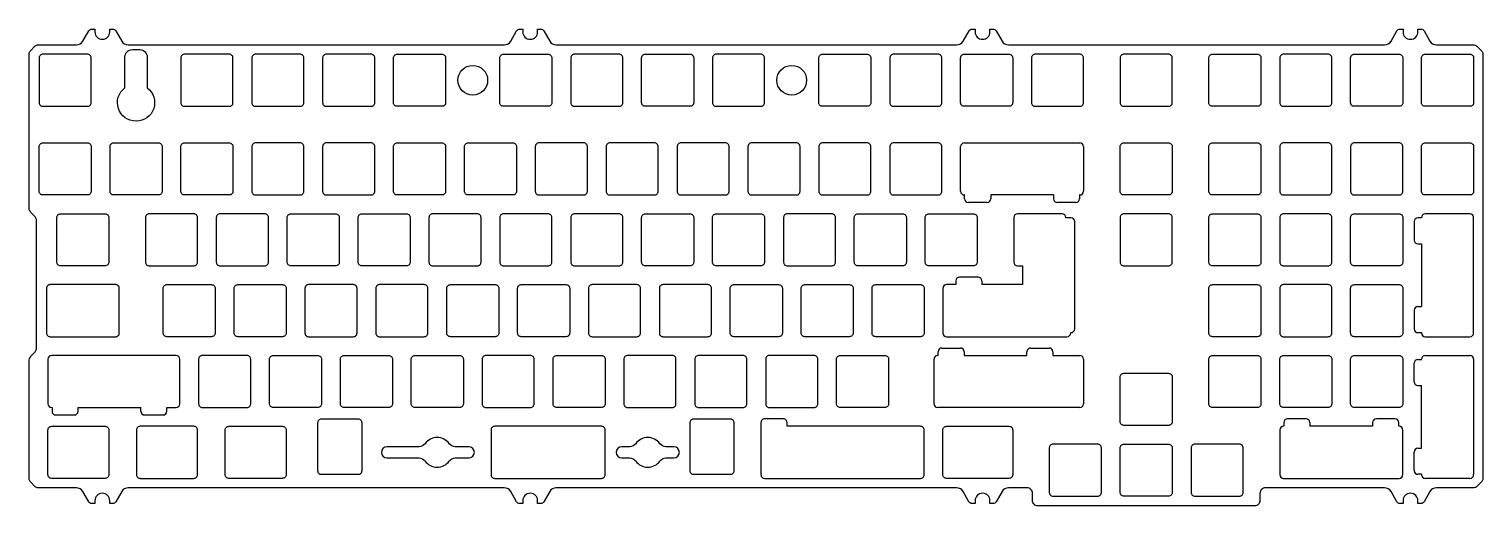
# Model space of a CAD drawing. Header units: millimetres. Extents: x -10 to 381, y -114 to 14.
import ezdxf

# ---------------------------------------------------------------- set-up
doc = ezdxf.new("R2010")
doc.units = ezdxf.units.MM
doc.header["$MEASUREMENT"] = 0

msp = doc.modelspace()

# ---------------------------------------------------------------- linework, layer by layer
for p, q in [((240.65, -29.84), (240.65, -17.84)), ((241.65, -16.84), (272.7, -16.84)), ((273.7, -17.84), (273.7, -29.84)), ((241.74, -30.84), (241.65, -30.84)), ((241.74, -31.84), (241.74, -30.84)), ((265.61, -30.84), (248.74, -30.84)), ((272.7, -30.84), (272.61, -30.84)), ((272.61, -30.84), (272.61, -31.84)), ((247.74, -32.84), (242.74, -32.84)), ((271.61, -32.84), (266.61, -32.84)), ((254.94, -36.89), (254.94, -48.89)), ((267.94, -35.89), (255.94, -35.89)), ((268.94, -36.98), (268.94, -36.89)), ((270.32, -36.98), (268.94, -36.98)), ((271.32, -66.85), (271.32, -37.98)), ((362.53, -37.98), (362.53, -42.98)), ((364.53, -36.98), (363.53, -36.98)), ((364.53, -36.89), (364.53, -36.98)), ((377.53, -35.89), (365.53, -35.89)), ((378.53, -67.94), (378.53, -36.89)), ((364.53, -43.98), (364.53, -60.85)), ((255.94, -49.89), (257.32, -49.89)), ((257.32, -49.89), (257.32, -54.94)), ((239.36, -53.94), (239.36, -54.94)), ((245.36, -52.94), (240.36, -52.94)), ((235.89, -55.94), (235.89, -67.94)), ((239.36, -54.94), (236.89, -54.94)), ((257.32, -54.94), (246.36, -54.94)), ((362.53, -61.85), (362.53, -66.85)), ((236.89, -68.94), (269.23, -68.94)), ((270.23, -67.94), (270.23, -67.85)), ((270.23, -67.85), (270.32, -67.85)), ((363.53, -67.85), (364.53, -67.85)), ((364.53, -67.85), (364.53, -67.94)), ((365.53, -68.94), (377.53, -68.94)), ((29.81, -73.99), (-3.62, -73.99)), ((234.51, -73.99), (234.59, -73.99)), ((234.59, -73.99), (234.59, -72.99)), ((235.59, -71.99), (240.59, -71.99)), ((241.59, -72.99), (241.59, -73.99)), ((241.59, -73.99), (258.47, -73.99)), ((258.47, -73.99), (258.47, -72.99)), ((259.47, -71.99), (264.47, -71.99)), ((265.47, -72.99), (265.47, -73.99)), ((265.47, -73.99), (272.7, -73.99)), ((365.53, -73.99), (377.53, -73.99)), ((-4.62, -74.99), (-4.62, -86.99)), ((30.81, -86.99), (30.81, -74.99)), ((233.51, -86.99), (233.51, -74.99)), ((273.7, -74.99), (273.7, -86.99)), ((362.53, -81.08), (362.53, -76.08)), ((363.53, -75.08), (364.53, -75.08)), ((364.53, -75.08), (364.53, -74.99)), ((378.53, -74.99), (378.53, -106.04)), ((364.53, -98.95), (364.53, -82.08)), ((-3.62, -87.99), (-3.53, -87.99)), ((-3.53, -87.99), (-3.53, -88.99)), ((3.47, -87.99), (20.34, -87.99)), ((27.34, -88.99), (27.34, -87.99)), ((27.34, -87.99), (29.81, -87.99)), ((272.7, -87.99), (234.51, -87.99)), ((-2.53, -89.99), (2.47, -89.99)), ((21.34, -89.99), (26.34, -89.99)), ((327.52, -93.04), (327.43, -93.04)), ((327.52, -92.04), (327.52, -93.04)), ((333.52, -91.04), (328.52, -91.04)), ((351.39, -93.04), (334.52, -93.04)), ((357.39, -91.04), (352.39, -91.04)), ((358.39, -93.04), (358.39, -92.04)), ((358.48, -93.04), (358.39, -93.04)), ((326.43, -94.04), (326.43, -106.04)), ((359.48, -106.04), (359.48, -94.04)), ((362.53, -104.95), (362.53, -99.95)), ((327.43, -107.04), (358.48, -107.04)), ((364.53, -105.95), (363.53, -105.95)), ((364.53, -106.04), (364.53, -105.95)), ((377.53, -107.04), (365.53, -107.04))]:
    msp.add_line(p, q)
at = {"linetype": 'Continuous'}
for p, q in [((248.74, -30.84), (248.74, -31.84)), ((265.61, -30.84), (265.61, -31.84)), ((363.53, -43.98), (364.53, -43.98)), ((246.36, -53.94), (246.36, -54.94)), ((363.53, -60.85), (364.53, -60.85)), ((363.53, -82.08), (364.53, -82.08)), ((3.47, -88.99), (3.47, -87.99)), ((20.34, -88.99), (20.34, -87.99)), ((334.52, -92.04), (334.52, -93.04)), ((351.39, -92.04), (351.39, -93.04)), ((363.53, -98.95), (364.53, -98.95))]:
    msp.add_line(p, q, dxfattribs=at)
for points in [[(354.58, -109.56), (322.61, -109.56, 0.414214), (321.11, -111.06), (321.11, -112.95, -0.414214), (319.61, -114.45), (261.47, -114.45, -0.414269), (259.97, -112.95), (259.97, -111.06, 0.414214), (258.47, -109.56), (253.51, -109.56, 0.267949), (251.78, -110.56), (250.19, -113.31, -0.267949), (249.33, -113.81), (248.55, -113.81), (248.55, -113.06, 1), (244.55, -113.06), (244.55, -113.81), (243.77, -113.81, -0.267949), (242.9, -113.31), (241.32, -110.56, 0.268009), (239.58, -109.56), (131.94, -109.56, 0.267949), (130.21, -110.56), (128.62, -113.31, -0.267949), (127.76, -113.81), (126.98, -113.81), (126.98, -113.06, 1), (122.98, -113.06), (122.98, -113.81), (122.2, -113.81, -0.267949), (121.33, -113.31), (119.75, -110.56, 0.268009), (118.01, -109.56), (16.94, -109.56, 0.267949), (15.21, -110.56), (13.62, -113.31, -0.267949), (12.76, -113.81), (11.98, -113.81), (11.98, -113.06, 1), (7.98, -113.06), (7.98, -113.81), (7.2, -113.81, -0.267949), (6.33, -113.31), (4.75, -110.56, 0.268009), (3.01, -109.56), (-7.31, -109.56, -0.198912), (-8.02, -109.27), (-9.41, -107.89, -0.198912), (-9.7, -107.18), (-9.7, -75.53, -0.198912), (-9.11, -74.11), (-8.29, -73.29, 0.198912), (-7.7, -71.87), (-7.7, -37.86, 0.198912), (-8.29, -36.44), (-9.11, -35.62, -0.198912), (-9.7, -34.2), (-9.7, 7.14, -0.198912), (-9.41, 7.85), (-8.02, 9.23, -0.198912), (-7.31, 9.52), (3.02, 9.52, 0.267949), (4.75, 10.52), (6.34, 13.27, -0.267949), (7.2, 13.77), (7.98, 13.77), (7.98, 13.02, 1), (11.98, 13.02), (11.98, 13.77), (12.76, 13.77, -0.267949), (13.63, 13.27), (15.21, 10.52, 0.268009), (16.95, 9.52), (118.02, 9.52, 0.267949), (119.75, 10.52), (121.34, 13.27, -0.267949), (122.2, 13.77), (122.98, 13.77), (122.98, 13.02, 1), (126.98, 13.02), (126.98, 13.77), (127.76, 13.77, -0.267949), (128.63, 13.27), (130.21, 10.52, 0.268009), (131.95, 9.52), (239.59, 9.52, 0.267949), (241.32, 10.52), (242.91, 13.27, -0.267949), (243.77, 13.77), (244.55, 13.77), (244.55, 13.02, 1), (248.55, 13.02), (248.55, 13.77), (249.33, 13.77, -0.267949), (250.2, 13.27), (251.78, 10.52, 0.268009), (253.52, 9.52), (354.59, 9.52, 0.267949), (356.32, 10.52), (357.91, 13.27, -0.267949), (358.77, 13.77), (359.55, 13.77), (359.55, 13.02, 1), (363.55, 13.02), (363.55, 13.77), (364.33, 13.77, -0.267949), (365.2, 13.27), (366.78, 10.52, 0.268009), (368.52, 9.52), (378.64, 9.52, -0.198912), (379.34, 9.23), (380.73, 7.85, -0.198912), (381.02, 7.14), (381.02, -107.18, -0.198912), (380.73, -107.89), (379.34, -109.27, -0.198912), (378.64, -109.56), (368.51, -109.56, 0.267949), (366.78, -110.56), (365.19, -113.31, -0.267949), (364.33, -113.81), (363.55, -113.81), (363.55, -113.06, 1), (359.55, -113.06), (359.55, -113.81), (358.77, -113.81, -0.267949), (357.9, -113.31), (356.32, -110.56, 0.268009)], [(22.05, -2, -3), (16.05, -2), (16.05, 6.25, -0.414214), (18.05, 8.25), (20.05, 8.25, -0.414214), (22.05, 6.25)], [(7, -6), (7, 6, 0.414214), (6, 7), (-6, 7, 0.414214), (-7, 6), (-7, -6, 0.414214), (-6, -7), (6, -7, 0.414214)], [(45.1, -6), (45.1, 6, 0.414214), (44.1, 7), (32.1, 7, 0.414214), (31.1, 6), (31.1, -6, 0.414214), (32.1, -7), (44.1, -7, 0.414214)], [(64.15, -6), (64.15, 6, 0.414214), (63.15, 7), (51.15, 7, 0.414214), (50.15, 6), (50.15, -6, 0.414214), (51.15, -7), (63.15, -7, 0.414214)], [(83.2, -6), (83.2, 6, 0.414214), (82.2, 7), (70.2, 7, 0.414214), (69.2, 6), (69.2, -6, 0.414214), (70.2, -7), (82.2, -7, 0.414214)], [(101.25, 7, -0.414214), (102.25, 6), (102.25, -6, -0.414214), (101.25, -7), (89.25, -7, -0.414214), (88.25, -6), (88.25, 6, -0.414214), (89.25, 7)], [(129.82, 7, -0.414214), (130.82, 6), (130.82, -6, -0.414214), (129.82, -7), (117.82, -7, -0.414214), (116.82, -6), (116.82, 6, -0.414214), (117.82, 7)], [(148.87, 7), (136.87, 7, 0.414214), (135.87, 6), (135.87, -6, 0.414214), (136.87, -7), (148.87, -7, 0.414214), (149.87, -6), (149.87, 6, 0.414214)], [(168.92, -6, -0.414214), (167.92, -7), (155.92, -7, -0.414214), (154.92, -6), (154.92, 6, -0.414214), (155.92, 7), (167.92, 7, -0.414214), (168.92, 6)], [(187.97, -6), (187.97, 6, 0.414214), (186.97, 7), (174.97, 7, 0.414214), (173.97, 6), (173.97, -6, 0.414214), (174.97, -7), (186.97, -7, 0.414214)], [(216.55, -6, -0.414214), (215.55, -7), (203.55, -7, -0.414214), (202.55, -6), (202.55, 6, -0.414214), (203.55, 7), (215.55, 7, -0.414214), (216.55, 6)], [(221.6, 6), (221.6, -6, 0.414214), (222.6, -7), (234.6, -7, 0.414214), (235.6, -6), (235.6, 6, 0.414214), (234.6, 7), (222.6, 7, 0.414214)], [(240.65, 6, -0.414214), (241.65, 7), (253.65, 7, -0.414214), (254.65, 6), (254.65, -6, -0.414214), (253.65, -7), (241.65, -7, -0.414214), (240.65, -6)], [(273.7, -6), (273.7, 6, 0.414214), (272.7, 7), (260.7, 7, 0.414214), (259.7, 6), (259.7, -6, 0.414214), (260.7, -7), (272.7, -7, 0.414214)], [(284.54, -7), (296.54, -7, 0.414214), (297.54, -6), (297.54, 6, 0.414214), (296.54, 7), (284.54, 7, 0.414214), (283.54, 6), (283.54, -6, 0.414214)], [(321.38, -6, -0.414214), (320.38, -7), (308.38, -7, -0.414214), (307.38, -6), (307.38, 6, -0.414214), (308.38, 7), (320.38, 7, -0.414214), (321.38, 6)], [(340.43, -6), (340.43, 6, 0.414214), (339.43, 7), (327.43, 7, 0.414214), (326.43, 6), (326.43, -6, 0.414214), (327.43, -7), (339.43, -7, 0.414214)], [(346.48, -7, -0.414214), (345.48, -6), (345.48, 6, -0.414214), (346.48, 7), (358.48, 7, -0.414214), (359.48, 6), (359.48, -6, -0.414214), (358.48, -7)], [(377.53, 7, -0.414214), (378.53, 6), (378.53, -6, -0.414214), (377.53, -7), (365.53, -7, -0.414214), (364.53, -6), (364.53, 6, -0.414214), (365.53, 7)], [(-7, -17.84, -0.414214), (-6, -16.84), (6, -16.84, -0.414214), (7, -17.84), (7, -29.84, -0.414214), (6, -30.84), (-6, -30.84, -0.414214), (-7, -29.84)], [(12.05, -17.84, -0.414214), (13.05, -16.84), (25.05, -16.84, -0.414214), (26.05, -17.84), (26.05, -29.84, -0.414214), (25.05, -30.84), (13.05, -30.84, -0.414214), (12.05, -29.84)], [(32.1, -30.84, -0.414214), (31.1, -29.84), (31.1, -17.84, -0.414214), (32.1, -16.84), (44.1, -16.84, -0.414214), (45.1, -17.84), (45.1, -29.84, -0.414214), (44.1, -30.84)], [(64.15, -29.84), (64.15, -17.84, 0.414214), (63.15, -16.84), (51.15, -16.84, 0.414214), (50.15, -17.84), (50.15, -29.84, 0.414214), (51.15, -30.84), (63.15, -30.84, 0.414214)], [(69.2, -17.84), (69.2, -29.84, 0.414214), (70.2, -30.84), (82.2, -30.84, 0.414214), (83.2, -29.84), (83.2, -17.84, 0.414214), (82.2, -16.84), (70.2, -16.84, 0.414214)], [(102.25, -29.84, -0.414214), (101.25, -30.84), (89.25, -30.84, -0.414214), (88.25, -29.84), (88.25, -17.84, -0.414214), (89.25, -16.84), (101.25, -16.84, -0.414214), (102.25, -17.84)], [(108.3, -30.84, -0.414214), (107.3, -29.84), (107.3, -17.84, -0.414214), (108.3, -16.84), (120.3, -16.84, -0.414214), (121.3, -17.84), (121.3, -29.84, -0.414214), (120.3, -30.84)], [(139.35, -16.84), (127.35, -16.84, 0.414214), (126.35, -17.84), (126.35, -29.84, 0.414214), (127.35, -30.84), (139.35, -30.84, 0.414214), (140.35, -29.84), (140.35, -17.84, 0.414214)], [(159.4, -29.84), (159.4, -17.84, 0.414214), (158.4, -16.84), (146.4, -16.84, 0.414214), (145.4, -17.84), (145.4, -29.84, 0.414214), (146.4, -30.84), (158.4, -30.84, 0.414214)], [(164.45, -17.84), (164.45, -29.84, 0.414214), (165.45, -30.84), (177.45, -30.84, 0.414214), (178.45, -29.84), (178.45, -17.84, 0.414214), (177.45, -16.84), (165.45, -16.84, 0.414214)], [(184.5, -30.84), (196.5, -30.84, 0.414214), (197.5, -29.84), (197.5, -17.84, 0.414214), (196.5, -16.84), (184.5, -16.84, 0.414214), (183.5, -17.84), (183.5, -29.84, 0.414214)], [(216.55, -29.84), (216.55, -17.84, 0.414214), (215.55, -16.84), (203.55, -16.84, 0.414214), (202.55, -17.84), (202.55, -29.84, 0.414214), (203.55, -30.84), (215.55, -30.84, 0.414214)], [(222.6, -30.84), (234.6, -30.84, 0.414214), (235.6, -29.84), (235.6, -17.84, 0.414214), (234.6, -16.84), (222.6, -16.84, 0.414214), (221.6, -17.84), (221.6, -29.84, 0.414214)], [(283.54, -17.84, -0.414214), (284.54, -16.84), (296.54, -16.84, -0.414214), (297.54, -17.84), (297.54, -29.84, -0.414214), (296.54, -30.84), (284.54, -30.84, -0.414214), (283.54, -29.84)], [(321.38, -29.84, -0.414214), (320.38, -30.84), (308.38, -30.84, -0.414214), (307.38, -29.84), (307.38, -17.84, -0.414214), (308.38, -16.84), (320.38, -16.84, -0.414214), (321.38, -17.84)], [(327.43, -30.84), (339.43, -30.84, 0.414214), (340.43, -29.84), (340.43, -17.84, 0.414214), (339.43, -16.84), (327.43, -16.84, 0.414214), (326.43, -17.84), (326.43, -29.84, 0.414214)], [(358.48, -16.84), (346.48, -16.84, 0.414214), (345.48, -17.84), (345.48, -29.84, 0.414214), (346.48, -30.84), (358.48, -30.84, 0.414214), (359.48, -29.84), (359.48, -17.84, 0.414214)], [(365.53, -30.84, -0.414214), (364.53, -29.84), (364.53, -17.84, -0.414214), (365.53, -16.84), (377.53, -16.84, -0.414214), (378.53, -17.84), (378.53, -29.84, -0.414214), (377.53, -30.84)], [(11.76, -48.89, -0.414214), (10.76, -49.89), (-1.24, -49.89, -0.414214), (-2.24, -48.89), (-2.24, -36.89, -0.414214), (-1.24, -35.89), (10.76, -35.89, -0.414214), (11.76, -36.89)], [(35.58, -48.89), (35.58, -36.89, 0.414214), (34.58, -35.89), (22.58, -35.89, 0.414214), (21.58, -36.89), (21.58, -48.89, 0.414214), (22.58, -49.89), (34.58, -49.89, 0.414214)], [(40.62, -36.89), (40.62, -48.89, 0.414214), (41.62, -49.89), (53.62, -49.89, 0.414214), (54.62, -48.89), (54.62, -36.89, 0.414214), (53.62, -35.89), (41.62, -35.89, 0.414214)], [(59.67, -36.89, -0.414214), (60.67, -35.89), (72.67, -35.89, -0.414214), (73.68, -36.89), (73.68, -48.89, -0.414214), (72.67, -49.89), (60.67, -49.89, -0.414214), (59.67, -48.89)], [(92.72, -48.89, -0.414214), (91.72, -49.89), (79.72, -49.89, -0.414214), (78.72, -48.89), (78.72, -36.89, -0.414214), (79.72, -35.89), (91.72, -35.89, -0.414214), (92.72, -36.89)], [(111.77, -48.89), (111.77, -36.89, 0.414214), (110.77, -35.89), (98.77, -35.89, 0.414214), (97.77, -36.89), (97.77, -48.89, 0.414214), (98.77, -49.89), (110.77, -49.89, 0.414214)], [(116.82, -36.89), (116.82, -48.89, 0.414214), (117.82, -49.89), (129.82, -49.89, 0.414214), (130.82, -48.89), (130.82, -36.89, 0.414214), (129.82, -35.89), (117.82, -35.89, 0.414214)], [(149.87, -48.89), (149.87, -36.89, 0.414214), (148.87, -35.89), (136.87, -35.89, 0.414214), (135.87, -36.89), (135.87, -48.89, 0.414214), (136.87, -49.89), (148.87, -49.89, 0.414214)], [(155.92, -49.89, -0.414214), (154.92, -48.89), (154.92, -36.89, -0.414214), (155.92, -35.89), (167.92, -35.89, -0.414214), (168.92, -36.89), (168.92, -48.89, -0.414214), (167.92, -49.89)], [(173.97, -36.89, -0.414214), (174.97, -35.89), (186.97, -35.89, -0.414214), (187.97, -36.89), (187.97, -48.89, -0.414214), (186.97, -49.89), (174.97, -49.89, -0.414214), (173.97, -48.89)], [(193.03, -36.89), (193.03, -48.89, 0.414214), (194.02, -49.89), (206.02, -49.89, 0.414214), (207.02, -48.89), (207.02, -36.89, 0.414214), (206.02, -35.89), (194.02, -35.89, 0.414214)], [(213.07, -49.89, -0.414214), (212.07, -48.89), (212.07, -36.89, -0.414214), (213.07, -35.89), (225.07, -35.89, -0.414214), (226.07, -36.89), (226.07, -48.89, -0.414214), (225.07, -49.89)], [(232.12, -49.89, -0.414214), (231.12, -48.89), (231.12, -36.89, -0.414214), (232.12, -35.89), (244.12, -35.89, -0.414214), (245.12, -36.89), (245.12, -48.89, -0.414214), (244.12, -49.89)], [(297.54, -48.89), (297.54, -36.89, 0.414214), (296.54, -35.89), (284.54, -35.89, 0.414214), (283.54, -36.89), (283.54, -48.89, 0.414214), (284.54, -49.89), (296.54, -49.89, 0.414214)], [(321.38, -48.89, -0.414214), (320.38, -49.89), (308.38, -49.89, -0.414214), (307.38, -48.89), (307.38, -36.89, -0.414214), (308.38, -35.89), (320.38, -35.89, -0.414214), (321.38, -36.89)], [(327.43, -49.89), (339.43, -49.89, 0.414214), (340.43, -48.89), (340.43, -36.89, 0.414214), (339.43, -35.89), (327.43, -35.89, 0.414214), (326.43, -36.89), (326.43, -48.89, 0.414214)], [(346.48, -49.89, -0.414214), (345.48, -48.89), (345.48, -36.89, -0.414214), (346.48, -35.89), (358.48, -35.89, -0.414214), (359.48, -36.89), (359.48, -48.89, -0.414214), (358.48, -49.89)], [(-5.02, -55.94), (-5.02, -67.94, 0.414214), (-4.02, -68.94), (13.55, -68.94, 0.414214), (14.55, -67.94), (14.55, -55.94, 0.414214), (13.55, -54.94), (-4.02, -54.94, 0.414214)], [(40.34, -67.94, -0.414214), (39.34, -68.94), (27.34, -68.94, -0.414214), (26.34, -67.94), (26.34, -55.94, -0.414214), (27.34, -54.94), (39.34, -54.94, -0.414214), (40.34, -55.94)], [(45.39, -55.94, -0.414214), (46.39, -54.94), (58.39, -54.94, -0.414214), (59.39, -55.94), (59.39, -67.94, -0.414214), (58.39, -68.94), (46.39, -68.94, -0.414214), (45.39, -67.94)], [(77.44, -54.94), (65.44, -54.94, 0.414214), (64.44, -55.94), (64.44, -67.94, 0.414214), (65.44, -68.94), (77.44, -68.94, 0.414214), (78.44, -67.94), (78.44, -55.94, 0.414214)], [(96.49, -54.94), (84.49, -54.94, 0.414214), (83.49, -55.94), (83.49, -67.94, 0.414214), (84.49, -68.94), (96.49, -68.94, 0.414214), (97.49, -67.94), (97.49, -55.94, 0.414214)], [(116.54, -67.94, -0.414214), (115.54, -68.94), (103.54, -68.94, -0.414214), (102.54, -67.94), (102.54, -55.94, -0.414214), (103.54, -54.94), (115.54, -54.94, -0.414214), (116.54, -55.94)], [(135.59, -67.94, -0.414214), (134.59, -68.94), (122.59, -68.94, -0.414214), (121.59, -67.94), (121.59, -55.94, -0.414214), (122.59, -54.94), (134.59, -54.94, -0.414214), (135.59, -55.94)], [(140.64, -55.94), (140.64, -67.94, 0.414214), (141.64, -68.94), (153.64, -68.94, 0.414214), (154.64, -67.94), (154.64, -55.94, 0.414214), (153.64, -54.94), (141.64, -54.94, 0.414214)], [(159.69, -55.94), (159.69, -67.94, 0.414214), (160.69, -68.94), (172.69, -68.94, 0.414214), (173.69, -67.94), (173.69, -55.94, 0.414214), (172.69, -54.94), (160.69, -54.94, 0.414214)], [(192.74, -67.94, -0.414214), (191.74, -68.94), (179.74, -68.94, -0.414214), (178.74, -67.94), (178.74, -55.94, -0.414214), (179.74, -54.94), (191.74, -54.94, -0.414214), (192.74, -55.94)], [(197.79, -55.94, -0.414214), (198.79, -54.94), (210.79, -54.94, -0.414214), (211.79, -55.94), (211.79, -67.94, -0.414214), (210.79, -68.94), (198.79, -68.94, -0.414214), (197.79, -67.94)], [(217.84, -68.94, -0.414214), (216.84, -67.94), (216.84, -55.94, -0.414214), (217.84, -54.94), (229.84, -54.94, -0.414214), (230.84, -55.94), (230.84, -67.94, -0.414214), (229.84, -68.94)], [(321.38, -67.94, -0.414214), (320.38, -68.94), (308.38, -68.94, -0.414214), (307.38, -67.94), (307.38, -55.94, -0.414214), (308.38, -54.94), (320.38, -54.94, -0.414214), (321.38, -55.94)], [(327.43, -68.94), (339.43, -68.94, 0.414214), (340.43, -67.94), (340.43, -55.94, 0.414214), (339.43, -54.94), (327.43, -54.94, 0.414214), (326.43, -55.94), (326.43, -67.94, 0.414214)], [(346.48, -68.94, -0.414214), (345.48, -67.94), (345.48, -55.94, -0.414214), (346.48, -54.94), (358.48, -54.94, -0.414214), (359.48, -55.94), (359.48, -67.94, -0.414214), (358.48, -68.94)], [(48.86, -73.99), (36.86, -73.99, 0.414214), (35.86, -74.99), (35.86, -86.99, 0.414214), (36.86, -87.99), (48.86, -87.99, 0.414214), (49.86, -86.99), (49.86, -74.99, 0.414214)], [(55.91, -87.99, -0.414214), (54.91, -86.99), (54.91, -74.99, -0.414214), (55.91, -73.99), (67.91, -73.99, -0.414214), (68.91, -74.99), (68.91, -86.99, -0.414214), (67.91, -87.99)], [(74.96, -87.99, -0.414214), (73.96, -86.99), (73.96, -74.99, -0.414214), (74.96, -73.99), (86.96, -73.99, -0.414214), (87.96, -74.99), (87.96, -86.99, -0.414214), (86.96, -87.99)], [(94.01, -87.99, -0.414214), (93.01, -86.99), (93.01, -74.99, -0.414214), (94.01, -73.99), (106.01, -73.99, -0.414214), (107.01, -74.99), (107.01, -86.99, -0.414214), (106.01, -87.99)], [(112.06, -74.99), (112.06, -86.99, 0.414214), (113.06, -87.99), (125.06, -87.99, 0.414214), (126.06, -86.99), (126.06, -74.99, 0.414214), (125.06, -73.99), (113.06, -73.99, 0.414214)], [(145.11, -86.99, -0.414214), (144.11, -87.99), (132.11, -87.99, -0.414214), (131.11, -86.99), (131.11, -74.99, -0.414214), (132.11, -73.99), (144.11, -73.99, -0.414214), (145.11, -74.99)], [(163.16, -73.99), (151.16, -73.99, 0.414214), (150.16, -74.99), (150.16, -86.99, 0.414214), (151.16, -87.99), (163.16, -87.99, 0.414214), (164.16, -86.99), (164.16, -74.99, 0.414214)], [(183.21, -86.99), (183.21, -74.99, 0.414214), (182.21, -73.99), (170.21, -73.99, 0.414214), (169.21, -74.99), (169.21, -86.99, 0.414214), (170.21, -87.99), (182.21, -87.99, 0.414214)], [(189.26, -87.99), (201.26, -87.99, 0.414214), (202.26, -86.99), (202.26, -74.99, 0.414214), (201.26, -73.99), (189.26, -73.99, 0.414214), (188.26, -74.99), (188.26, -86.99, 0.414214)], [(221.31, -86.99, -0.414214), (220.31, -87.99), (208.31, -87.99, -0.414214), (207.31, -86.99), (207.31, -74.99, -0.414214), (208.31, -73.99), (220.31, -73.99, -0.414214), (221.31, -74.99)], [(321.38, -86.99, -0.414214), (320.38, -87.99), (308.38, -87.99, -0.414214), (307.38, -86.99), (307.38, -74.99, -0.414214), (308.38, -73.99), (320.38, -73.99, -0.414214), (321.38, -74.99)], [(326.43, -74.99, -0.414214), (327.43, -73.99), (339.43, -73.99, -0.414214), (340.43, -74.99), (340.43, -86.99, -0.414214), (339.43, -87.99), (327.43, -87.99, -0.414214), (326.43, -86.99)], [(359.48, -86.99, -0.414214), (358.48, -87.99), (346.48, -87.99, -0.414214), (345.48, -86.99), (345.48, -74.99, -0.414214), (346.48, -73.99), (358.48, -73.99, -0.414214), (359.48, -74.99)], [(283.54, -79.78, -0.414214), (284.54, -78.78), (296.54, -78.78, -0.414214), (297.54, -79.78), (297.54, -91.78, -0.414214), (296.54, -92.78), (284.54, -92.78, -0.414214), (283.54, -91.78)], [(-3.62, -107.04, -0.414214), (-4.62, -106.04), (-4.62, -94.04, -0.414214), (-3.62, -93.04), (10.76, -93.04, -0.414214), (11.76, -94.04), (11.76, -106.04, -0.414214), (10.76, -107.04)], [(35.57, -106.04), (35.57, -94.04, 0.414214), (34.57, -93.04), (20.19, -93.04, 0.414214), (19.19, -94.04), (19.19, -106.04, 0.414214), (20.19, -107.04), (34.57, -107.04, 0.414214)], [(59.38, -106.04, -0.414214), (58.38, -107.04), (44, -107.04, -0.414214), (43, -106.04), (43, -94.04, -0.414214), (44, -93.04), (58.38, -93.04, -0.414214), (59.38, -94.04)], [(79.7, -105.04, -0.414214), (78.7, -106.04), (68.93, -106.04, -0.414214), (67.93, -105.04), (67.93, -92.04, -0.414214), (68.93, -91.04), (78.7, -91.04, -0.414214), (79.7, -92.04)], [(115.45, -107.04), (144.11, -107.04, 0.414214), (145.11, -106.04), (145.11, -94.04, 0.414214), (144.11, -93.04), (115.45, -93.04, 0.414214), (114.45, -94.04), (114.45, -106.04, 0.414214)], [(178.7, -91.04, -0.414214), (179.7, -92.04), (179.7, -105.04, -0.414214), (178.7, -106.04), (168.95, -106.04, -0.414214), (167.95, -105.04), (167.95, -92.04, -0.414214), (168.95, -91.04)], [(187, -92.04), (187, -106.04, 0.414214), (188, -107.04), (229.84, -107.04, 0.414214), (230.84, -106.04), (230.84, -94.04, 0.414214), (229.84, -93.04), (194, -93.04), (194, -92.04, 0.414214), (193, -91.04), (188, -91.04, 0.414214)], [(235.88, -94.04, -0.414214), (236.88, -93.04), (253.65, -93.04, -0.414214), (254.65, -94.04), (254.65, -106.04, -0.414214), (253.65, -107.04), (236.88, -107.04, -0.414214), (235.88, -106.04)], [(95.1, -98.54), (86.47, -98.54, 1), (86.47, -101.54), (95.1, -101.54, -0.241531), (96.72, -102.37, 0.512989), (103.22, -102.37, -0.241531), (104.85, -101.54), (108.47, -101.54, 1), (108.47, -98.54), (104.85, -98.54, -0.241531), (103.22, -97.71, 0.512989), (96.72, -97.71, -0.241531)], [(153.34, -102.37, 0.512989), (159.83, -102.37, -0.241531), (161.46, -101.54), (163.58, -101.54, 1), (163.58, -98.54), (161.46, -98.54, -0.241531), (159.83, -97.71, 0.512989), (153.34, -97.71, -0.241531), (151.71, -98.54), (149.58, -98.54, 1), (149.58, -101.54), (151.71, -101.54, -0.241531)], [(278.49, -110.83), (278.49, -98.83, 0.414214), (277.49, -97.83), (265.49, -97.83, 0.414214), (264.49, -98.83), (264.49, -110.83, 0.414214), (265.49, -111.83), (277.49, -111.83, 0.414214)], [(284.54, -111.83, -0.414214), (283.54, -110.83), (283.54, -98.83, -0.414214), (284.54, -97.83), (296.54, -97.83, -0.414214), (297.54, -98.83), (297.54, -110.83, -0.414214), (296.54, -111.83)], [(303.59, -111.83), (315.59, -111.83, 0.414214), (316.59, -110.83), (316.59, -98.83, 0.414214), (315.59, -97.83), (303.59, -97.83, 0.414214), (302.59, -98.83), (302.59, -110.83, 0.414214)]]:
    msp.add_lwpolyline(points, format="xyb", close=True)
for centre in [(109.54, 0), (195.26, 0)]:
    msp.add_circle(centre, 4)
for centre, start, end in [((241.65, -17.84), 90, 180), ((272.7, -17.84), 0, 90), ((241.65, -29.84), 180, 270), ((272.7, -29.84), 270, 0), ((242.74, -31.84), 180, 270), ((247.74, -31.84), 270, 0), ((266.61, -31.84), 180, 270), ((271.61, -31.84), 270, 0), ((255.94, -36.89), 90, 180), ((267.94, -36.89), 0, 90), ((270.32, -37.98), 0, 90), ((363.53, -37.98), 90, 180), ((365.53, -36.89), 90, 180), ((377.53, -36.89), 0, 90), ((363.53, -42.98), 180, 270), ((255.94, -48.89), 180, 270), ((240.36, -53.94), 90, 180), ((245.36, -53.94), 360, 90), ((236.89, -55.94), 90, 180), ((363.53, -61.85), 90, 180), ((236.89, -67.94), 180, 270), ((269.23, -67.94), 270, 360), ((270.32, -66.85), 270, 360), ((363.53, -66.85), 180, 270), ((365.53, -67.94), 180, 270), ((377.53, -67.94), 270, 0), ((-3.62, -74.99), 90, 180), ((29.81, -74.99), 0, 90), ((234.51, -74.99), 90, 180), ((235.59, -72.99), 90, 180), ((240.59, -72.99), 0, 90), ((259.47, -72.99), 90, 180), ((264.47, -72.99), 0, 90), ((272.7, -74.99), 360, 90), ((365.53, -74.99), 90, 180), ((377.53, -74.99), 360, 90), ((363.53, -76.08), 90, 180), ((363.53, -81.08), 180, 270), ((-3.62, -86.99), 180, 270), ((-2.53, -88.99), 180, 270), ((2.47, -88.99), 270, 0), ((21.34, -88.99), 180, 270), ((26.34, -88.99), 270, 0), ((29.81, -86.99), 270, 360), ((234.51, -86.99), 180, 270), ((272.7, -86.99), 270, 0), ((327.43, -94.04), 90, 180), ((328.52, -92.04), 90, 180), ((333.52, -92.04), 0, 90), ((352.39, -92.04), 90, 180), ((357.39, -92.04), 0, 90), ((358.48, -94.04), 0.0164, 89.9843), ((363.53, -99.95), 90, 180), ((363.53, -104.95), 180, 270), ((327.43, -106.04), 180, 270), ((358.48, -106.04), 270, 360), ((365.53, -106.04), 180, 270), ((377.53, -106.04), 270, 360)]:
    msp.add_arc(centre, 1, start, end)

doc.saveas('drawing.dxf')
